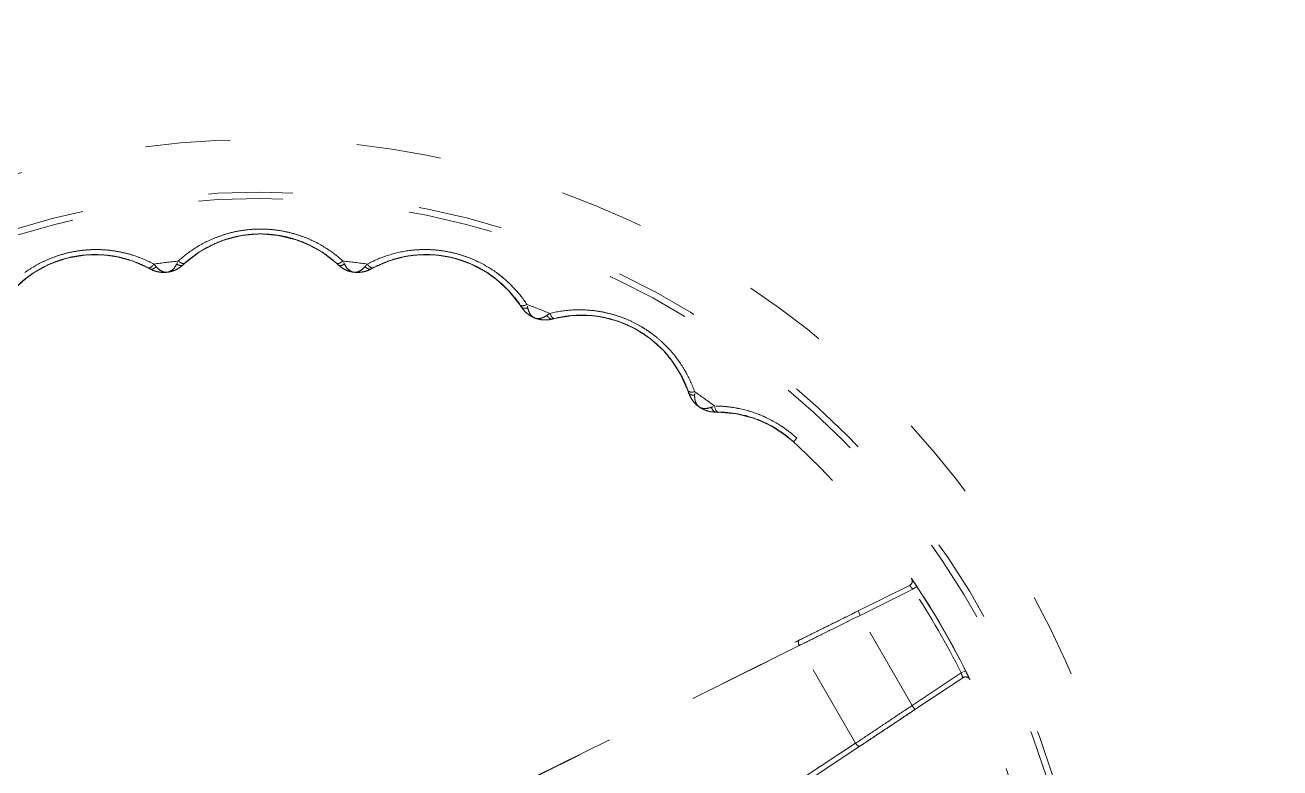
# Model space of a CAD drawing. Extents: x -3450 to 27857, y -1288 to 11880.
# Drawn here: x 1061.26 to 1081.66, y 1148.92 to 1160.99 of the extents above; entities that cross this region are included whole.
import ezdxf

# ---------------------------------------------------------------- set-up
doc = ezdxf.new("R2010")
doc.units = 0
doc.linetypes.add('188K-SM-03-F20-MECH-EQ-Y2257103$0$XFM7Q20PCW-200K$0$ACAD_ISO03W100', pattern=[30, 12, -18])
doc.layers.add('188K-SM-03-F20-MECH-EQ-Y2257103$0$XFM7Q20PCW-200K$0$PCW EQ (FUTURE)', color=252, linetype='188K-SM-03-F20-MECH-EQ-Y2257103$0$XFM7Q20PCW-200K$0$ACAD_ISO03W100', lineweight=9)

# ---------------------------------------------------------------- blocks, each defined once
blk = doc.blocks.new('188K-SM-03-F20-MECH-EQ-Y2257103$0$XFM7Q20PCW-200K$0$漢唐美光 8NHV4A-10FDA-NC150-M - 漢唐美光 8NHV4A-10FDA-NC150-M-V1107-CUB_L40')
for p, q in [((-532.65, 20.27), (-531.39, 20.77)), ((-519.65, 20.27), (-520.91, 20.77)), ((-546.89, 18.5), (-548.23, 18.67)), ((-505.41, 18.5), (-504.07, 18.67)), ((-559.48, 15.31), (-558.39, 16.1)), ((-542.09, 16.86), (-541.81, 16.71)), ((-540.36, 16.23), (-539.37, 16.24)), ((-538.42, 16.48), (-539.37, 16.24)), ((-537.12, 17.29), (-536.9, 17.51)), ((-515.4, 17.51), (-515.17, 17.29)), ((-513.88, 16.48), (-512.92, 16.24)), ((-511.94, 16.23), (-512.92, 16.24)), ((-510.48, 16.71), (-510.21, 16.86)), ((-510.48, 16.71), (-510.21, 16.86)), ((-492.81, 15.31), (-493.91, 16.1)), ((-489.37, 11.59), (-489.2, 11.33)), ((-488.15, 10.22), (-487.28, 9.75)), ((-486.33, 9.5), (-487.28, 9.75)), ((-484.8, 9.61), (-484.5, 9.69)), ((-479.44, 10.1), (-478.1, 9.94)), ((-468.01, 3.92), (-468.88, 4.95)), ((-465.59, -0.54), (-465.49, -0.83)), ((-465.59, -0.54), (-465.49, -0.83)), ((-464.74, -2.17), (-464.01, -2.83)), ((-461.64, -3.58), (-461.33, -3.58)), ((-456.31, -4.42), (-455.23, -4.83)), ((-450.61, -7.8), (-450.14, -7.29)), ((-441.48, -31.75), (-434.19, -28.13)), ((-433.13, -28.29), (-433.71, -28.68)), ((-433.71, -28.68), (-441.17, -32.37)), ((-441.48, -31.75), (-441.17, -32.37)), ((-433.8, -45.13), (-441.17, -32.37)), ((-449.82, -36.65), (-491.77, -57.46)), ((-491.75, -57.49), (-449.8, -36.68)), ((-441.85, -50.46), (-449.8, -36.68)), ((-426.87, -40.52), (-433.8, -45.13)), ((-426.87, -40.52), (-426.25, -40.21)), ((-433.41, -45.71), (-426.64, -41.21)), ((-433.8, -45.13), (-433.41, -45.71)), ((-441.85, -50.46), (-480.85, -76.38)), ((-441.17, -50.87), (-480.73, -77.17))]:
    blk.add_line(p, q)
at = {"flags": 128}
for points in [[(-651.15, -89.94), (-651.05, -84.94), (-650.75, -79.95), (-650.25, -74.98), (-649.55, -70.03), (-648.66, -65.11), (-647.57, -60.23), (-646.28, -55.4), (-644.8, -50.62), (-643.14, -45.91), (-641.28, -41.27), (-639.24, -36.7), (-637.02, -32.22), (-634.63, -27.83), (-632.06, -23.55), (-629.32, -19.36), (-626.41, -15.29), (-623.35, -11.34), (-620.12, -7.52), (-616.75, -3.83), (-613.24, -0.27), (-609.58, 3.14), (-605.79, 6.4), (-601.88, 9.51), (-597.84, 12.46), (-593.69, 15.24), (-589.43, 17.86), (-585.07, 20.3), (-580.61, 22.57), (-576.07, 24.66), (-571.44, 26.56), (-566.75, 28.28), (-561.99, 29.81), (-557.17, 31.15), (-552.3, 32.29), (-547.39, 33.24), (-542.45, 33.99), (-537.48, 34.54), (-532.5, 34.9), (-527.5, 35.05), (-522.5, 35), (-517.51, 34.76), (-512.53, 34.31), (-507.57, 33.67), (-502.64, 32.83), (-497.75, 31.79), (-492.9, 30.55), (-488.11, 29.13), (-483.38, 27.51), (-478.72, 25.71), (-474.13, 23.72), (-469.63, 21.55), (-465.21, 19.2), (-460.9, 16.67), (-456.69, 13.98), (-452.59, 11.12), (-448.6, 8.1), (-444.75, 4.92), (-441.02, 1.59), (-437.42, -1.89), (-433.97, -5.51), (-430.67, -9.26), (-427.52, -13.15), (-424.53, -17.15), (-421.7, -21.27), (-419.04, -25.51), (-416.55, -29.84), (-414.23, -34.27), (-412.09, -38.79), (-410.14, -43.39), (-408.37, -48.07), (-406.79, -52.81), (-405.4, -57.62), (-404.21, -62.47), (-403.2, -67.37), (-402.4, -72.3), (-401.79, -77.27), (-401.39, -82.25), (-401.18, -87.24), (-401.15, -89.94)], [(-531.39, 20.77), (-528.83, 21.43), (-526.21, 21.65), (-523.64, 21.45), (-521.09, 20.83), (-518.71, 19.82), (-516.51, 18.43), (-515.4, 17.51)], [(-536.9, 17.51), (-534.81, 19.11), (-532.65, 20.27)], [(-515.4, 17.51), (-517.49, 19.11), (-519.65, 20.27)], [(-558.39, 16.1), (-556.07, 17.37), (-553.59, 18.23), (-551.04, 18.66), (-548.41, 18.69), (-545.86, 18.29), (-543.39, 17.48), (-542.09, 16.86)], [(-542.09, 16.86), (-544.5, 17.9), (-546.89, 18.5)], [(-510.21, 16.86), (-507.79, 17.9), (-505.41, 18.5)], [(-504.07, 18.67), (-501.43, 18.68), (-498.84, 18.26), (-496.39, 17.43), (-494.07, 16.2), (-492.01, 14.64), (-490.22, 12.75), (-489.37, 11.59)], [(-562.93, 11.59), (-561.29, 13.65), (-559.48, 15.31)], [(-489.37, 11.59), (-491, 13.65), (-492.81, 15.31)], [(-484.5, 9.69), (-481.9, 10.1), (-479.44, 10.1)], [(-478.1, 9.94), (-475.54, 9.3), (-473.13, 8.25), (-470.96, 6.85), (-469.01, 5.09), (-467.4, 3.07), (-466.13, 0.8), (-465.59, -0.54)], [(-465.59, -0.54), (-466.67, 1.86), (-468.01, 3.92)], [(-461.33, -3.58), (-458.68, -3.81), (-456.12, -4.49), (-453.72, -5.56), (-451.51, -7.03), (-450.61, -7.8)], [(-461.33, -3.58), (-458.71, -3.81), (-456.31, -4.42)], [(-455.23, -4.83), (-452.89, -6.05), (-450.79, -7.63), (-450.61, -7.8)], [(-417.24, -65.6), (-418.3, -61.26), (-419.53, -56.97), (-420.94, -52.74), (-422.51, -48.56), (-424.25, -44.45), (-426.15, -40.41), (-428.21, -36.45), (-430.43, -32.58), (-432.8, -28.79), (-435.32, -25.11), (-437.98, -21.53), (-440.79, -18.06), (-443.73, -14.7), (-446.81, -11.47), (-450.01, -8.36), (-450.61, -7.8)], [(-433.92, -27.11), (-433.86, -27.23), (-433.82, -27.36), (-433.8, -27.49), (-433.81, -27.63), (-433.85, -27.76), (-433.91, -27.89), (-433.98, -27.97), (-434.08, -28.07)], [(-433.13, -28.29), (-430.74, -32.06), (-428.5, -35.92), (-426.42, -39.87), (-426.25, -40.21)], [(-426.64, -41.21), (-426.52, -41.15), (-426.39, -41.11), (-426.25, -41.09), (-426.11, -41.11), (-425.98, -41.15), (-425.86, -41.21), (-425.78, -41.27), (-425.68, -41.38), (-425.62, -41.49)]]:
    blk.add_lwpolyline(points, dxfattribs=at)
blk.add_circle((-526.15, -89.94), 379.98)
for centre, radius, start, end in [((-526.15, -89.94), 117.51, 0, 180), ((-526.15, -89.94), 116.61, 0, 180), ((-526.15, -89.94), 108.39, 96.1796, 98.0204), ((-526.15, -89.94), 108.39, 81.9796, 83.8204), ((-526.15, -89.94), 108.39, 67.7796, 69.6204), ((-526.15, -89.94), 108.39, 53.5796, 55.4204), ((-434.5, -27.51), 0.7, 296.3873, 34.2654), ((-526.15, -89.94), 111.6, 26.4637, 33.5363), ((-526.15, -89.94), 110.9, 26.4637, 33.5363), ((-426.25, -41.79), 0.7, 25.7341, 123.6127)]:
    blk.add_arc(centre, radius, start, end)
for centre, major_axis, ratio, start_param, end_param in [((-537.9, 18.62), (-1.01, 1.11), 0.34988, 2.01934, 3.141593), ((-514.39, 18.62), (1.01, 1.11), 0.34988, 3.141593, 4.263845), ((-541.38, 18.18), (0.7, 1.32), 0.34988, 3.141593, 4.263845), ((-510.91, 18.18), (-0.7, 1.32), 0.34988, 2.01934, 3.141593), ((-488.12, 12.42), (1.25, 0.83), 0.34988, 3.141593, 4.263845), ((-484.85, 11.14), (-0.36, 1.46), 0.34988, 2.01934, 3.141593), ((-464.17, -0.04), (1.41, 0.5), 0.34988, 3.141593, 4.263845), ((-461.32, -2.08), (0.01, 1.5), 0.34988, 2.01934, 3.141593), ((-449.51, -36.52), (-0.311, 0.627), 0.481025, 0, 1.601158), ((-441.56, -50.29), (-0.388, 0.583), 0.481025, 1.540435, 3.141593)]:
    blk.add_ellipse(centre, major_axis=major_axis, ratio=ratio, start_param=start_param, end_param=end_param)
for points, knots in [([(-514.48, 17.82), (-515.24, 18.51), (-516.89, 19.77), (-519.26, 20.98), (-521.31, 21.68), (-522.89, 22.06), (-524.51, 22.3), (-526.15, 22.38), (-527.78, 22.3), (-529.41, 22.06), (-531, 21.68), (-532.52, 21.16), (-533.98, 20.5), (-535.82, 19.45), (-537.07, 18.5), (-537.82, 17.82)], [-1, -1, -1, -1, -0.875, -0.75, -0.6875, -0.625, -0.5625, -0.5, -0.4375, -0.375, -0.3125, -0.25, -0.1875, -0.125, 0, 0, 0, 0]), ([(-515.4, 17.51), (-516.09, 18.13), (-517.23, 19), (-518.93, 19.95), (-520.27, 20.56), (-521.67, 21.04), (-523.14, 21.39), (-524.64, 21.6), (-526.15, 21.68), (-527.66, 21.6), (-529.16, 21.39), (-530.62, 21.04), (-533.45, 20.07), (-535.51, 18.76), (-536.9, 17.51)], [-1, -1, -1, -1, -0.875, -0.8125, -0.75, -0.6875, -0.625, -0.5625, -0.5, -0.4375, -0.375, -0.3125, -0.25, 0, 0, 0, 0]), ([(-536.9, 17.51), (-536.21, 18.13), (-535.07, 19), (-533.37, 19.95), (-532.03, 20.56), (-530.62, 21.04), (-529.16, 21.39), (-527.66, 21.6), (-526.15, 21.68), (-524.64, 21.6), (-523.14, 21.39), (-521.68, 21.04), (-518.85, 20.07), (-516.78, 18.76), (-515.4, 17.51)], [-1, -1, -1, -1, -0.875, -0.8125, -0.75, -0.6875, -0.625, -0.5625, -0.5, -0.4375, -0.375, -0.3125, -0.25, 0, 0, 0, 0]), ([(-541.27, 17.39), (-542.17, 17.87), (-544.09, 18.69), (-546.68, 19.28), (-548.84, 19.46), (-550.46, 19.44), (-552.09, 19.27), (-553.7, 18.94), (-555.27, 18.46), (-556.79, 17.84), (-558.23, 17.08), (-559.58, 16.2), (-560.83, 15.2), (-562.36, 13.74), (-563.33, 12.51), (-563.9, 11.66)], [-1, -1, -1, -1, -0.875, -0.75, -0.6875, -0.625, -0.5625, -0.5, -0.4375, -0.375, -0.3125, -0.25, -0.1875, -0.125, 0, 0, 0, 0]), ([(-542.09, 16.86), (-542.91, 17.3), (-544.23, 17.85), (-546.1, 18.37), (-547.55, 18.62), (-549.03, 18.74), (-550.54, 18.73), (-552.05, 18.57), (-553.53, 18.27), (-554.98, 17.82), (-556.38, 17.25), (-557.71, 16.55), (-560.21, 14.92), (-561.89, 13.14), (-562.93, 11.59)], [-1, -1, -1, -1, -0.875, -0.8125, -0.75, -0.6875, -0.625, -0.5625, -0.5, -0.4375, -0.375, -0.3125, -0.25, 0, 0, 0, 0]), ([(-562.93, 11.59), (-562.41, 12.36), (-561.52, 13.48), (-560.11, 14.82), (-558.96, 15.74), (-557.71, 16.55), (-556.38, 17.25), (-554.98, 17.82), (-553.53, 18.27), (-552.05, 18.57), (-550.54, 18.73), (-549.04, 18.75), (-546.06, 18.5), (-543.74, 17.74), (-542.09, 16.86)], [-1, -1, -1, -1, -0.875, -0.8125, -0.75, -0.6875, -0.625, -0.5625, -0.5, -0.4375, -0.375, -0.3125, -0.25, 0, 0, 0, 0]), ([(-488.4, 11.66), (-488.97, 12.52), (-490.26, 14.15), (-492.26, 15.9), (-494.07, 17.08), (-495.51, 17.84), (-497.03, 18.46), (-498.6, 18.94), (-500.2, 19.27), (-501.83, 19.44), (-503.47, 19.46), (-505.07, 19.33), (-506.65, 19.04), (-508.69, 18.48), (-510.13, 17.87), (-511.03, 17.39)], [-1, -1, -1, -1, -0.875, -0.75, -0.6875, -0.625, -0.5625, -0.5, -0.4375, -0.375, -0.3125, -0.25, -0.1875, -0.125, 0, 0, 0, 0]), ([(-489.37, 11.59), (-489.89, 12.36), (-490.78, 13.48), (-492.19, 14.82), (-493.34, 15.74), (-494.59, 16.55), (-495.92, 17.25), (-497.32, 17.82), (-498.77, 18.27), (-500.25, 18.57), (-501.76, 18.73), (-503.26, 18.75), (-506.24, 18.5), (-508.56, 17.74), (-510.21, 16.86)], [-1, -1, -1, -1, -0.875, -0.8125, -0.75, -0.6875, -0.625, -0.5625, -0.5, -0.4375, -0.375, -0.3125, -0.25, 0, 0, 0, 0]), ([(-510.21, 16.86), (-509.39, 17.3), (-508.07, 17.85), (-506.19, 18.37), (-504.75, 18.62), (-503.26, 18.74), (-501.76, 18.73), (-500.25, 18.57), (-498.77, 18.27), (-497.32, 17.82), (-495.92, 17.25), (-494.59, 16.55), (-492.09, 14.92), (-490.41, 13.14), (-489.37, 11.59)], [-1, -1, -1, -1, -0.875, -0.8125, -0.75, -0.6875, -0.625, -0.5625, -0.5, -0.4375, -0.375, -0.3125, -0.25, 0, 0, 0, 0]), ([(-492.73, 16.18), (-492.3, 15.87), (-491.53, 15.25), (-490.81, 14.58), (-490.5, 14.26)], [-0.25, -0.25, -0.25, -0.25, -0.1875, -0.1340722, -0.1340722, -0.1340722, -0.1340722]), ([(-464.63, -0.7), (-464.97, 0.26), (-465.82, 2.16), (-467.33, 4.36), (-468.8, 5.95), (-470.01, 7.03), (-471.32, 8.01), (-472.73, 8.86), (-474.2, 9.57), (-475.74, 10.13), (-477.32, 10.55), (-478.91, 10.82), (-480.51, 10.93), (-482.62, 10.89), (-484.17, 10.64), (-485.16, 10.4)], [-1, -1, -1, -1, -0.875, -0.75, -0.6875, -0.625, -0.5625, -0.5, -0.4375, -0.375, -0.3125, -0.25, -0.1875, -0.125, 0, 0, 0, 0]), ([(-465.59, -0.54), (-465.9, 0.34), (-466.49, 1.64), (-467.53, 3.29), (-468.42, 4.46), (-469.43, 5.55), (-470.55, 6.56), (-471.76, 7.46), (-473.06, 8.24), (-474.43, 8.9), (-475.85, 9.42), (-477.29, 9.81), (-480.24, 10.3), (-482.68, 10.13), (-484.5, 9.69)], [-1, -1, -1, -1, -0.875, -0.8125, -0.75, -0.6875, -0.625, -0.5625, -0.5, -0.4375, -0.375, -0.3125, -0.25, 0, 0, 0, 0]), ([(-484.5, 9.69), (-483.59, 9.91), (-482.18, 10.13), (-480.23, 10.16), (-478.77, 10.06), (-477.3, 9.81), (-475.85, 9.42), (-474.42, 8.9), (-473.06, 8.24), (-471.76, 7.46), (-470.54, 6.56), (-469.43, 5.56), (-467.4, 3.36), (-466.21, 1.22), (-465.59, -0.54)], [-1, -1, -1, -1, -0.875, -0.8125, -0.75, -0.6875, -0.625, -0.5625, -0.5, -0.4375, -0.375, -0.3125, -0.25, 0, 0, 0, 0]), ([(-450.61, -7.8), (-451.36, -7.11), (-452.57, -6.19), (-454.32, -5.22), (-456.14, -4.42), (-458.5, -3.76), (-460.4, -3.58), (-461.33, -3.58)], [-1, -1, -1, -1, -0.75, -0.625, -0.5, -0.25, 0, 0, 0, 0]), ([(-433.13, -28.29), (-433.27, -28.08), (-433.47, -27.78), (-433.69, -27.45), (-433.86, -27.2), (-433.92, -27.11), (-433.92, -27.11)], [-1, -1, -1, -1, -0.666667, -0.5, -0.333333, 0, 0, 0, 0]), ([(-441.17, -32.37), (-442.17, -32.87), (-444.18, -33.86), (-447.1, -35.3), (-448.93, -36.21), (-449.8, -36.64)], [-1, -1, -1, -1, -0.6666667, -0.3333333, -0.0025822, -0.0025822, -0.0025822, -0.0025822]), ([(-426.25, -40.21), (-426.13, -40.44), (-425.97, -40.76), (-425.8, -41.12), (-425.67, -41.39), (-425.62, -41.49), (-425.62, -41.49)], [-1, -1, -1, -1, -0.666667, -0.5, -0.333333, 0, 0, 0, 0])]:
    blk.add_open_spline(points, degree=3, knots=knots)
for points in [[(-532.51, 21.13), (-532.01, 21.33), (-530.99, 21.68), (-529.94, 21.94), (-529.4, 22.04)], [(-529.4, 22.04), (-528.87, 22.14), (-527.79, 22.3), (-526.7, 22.35), (-526.15, 22.35)], [(-526.15, 22.35), (-525.6, 22.35), (-524.51, 22.3), (-523.43, 22.14), (-522.9, 22.04)], [(-522.9, 22.04), (-522.36, 21.93), (-521.3, 21.68), (-520.28, 21.33), (-519.79, 21.13)], [(-537.82, 17.82), (-537.06, 18.51), (-536.23, 19.14), (-535.35, 19.7)], [(-535.35, 19.7), (-534.46, 20.26), (-533.51, 20.74), (-532.51, 21.13)], [(-519.79, 21.13), (-519.29, 20.94), (-518.32, 20.5), (-517.4, 19.98), (-516.95, 19.7)], [(-516.95, 19.7), (-516.06, 19.14), (-515.23, 18.5), (-514.48, 17.82)], [(-559.57, 16.18), (-559.13, 16.49), (-558.23, 17.08), (-557.27, 17.59), (-556.77, 17.82)], [(-556.77, 17.82), (-556.28, 18.05), (-555.27, 18.46), (-554.22, 18.78), (-553.7, 18.92)], [(-553.7, 18.92), (-553.17, 19.05), (-552.1, 19.27), (-551.01, 19.38), (-550.46, 19.41)], [(-550.46, 19.41), (-549.92, 19.45), (-548.83, 19.46), (-547.76, 19.37), (-547.23, 19.3)], [(-547.23, 19.3), (-546.7, 19.23), (-545.65, 19.04), (-544.63, 18.76), (-544.13, 18.6)], [(-544.13, 18.6), (-543.13, 18.28), (-542.17, 17.87), (-541.27, 17.39)], [(-511.03, 17.39), (-510.13, 17.87), (-509.17, 18.28), (-508.17, 18.6)], [(-508.17, 18.6), (-507.17, 18.93), (-506.13, 19.16), (-505.07, 19.3)], [(-505.07, 19.3), (-504.54, 19.37), (-503.46, 19.46), (-502.38, 19.45), (-501.83, 19.42)], [(-501.83, 19.42), (-501.29, 19.38), (-500.2, 19.27), (-499.13, 19.05), (-498.6, 18.92)], [(-498.6, 18.92), (-498.07, 18.78), (-497.03, 18.46), (-496.02, 18.05), (-495.53, 17.82)], [(-495.53, 17.82), (-495.03, 17.59), (-494.07, 17.08), (-493.17, 16.49), (-492.73, 16.18)], [(-542.09, 16.86), (-542.04, 16.83), (-541.95, 16.78), (-541.86, 16.73), (-541.81, 16.71)], [(-540.95, 17.02), (-541.1, 16.88), (-541.44, 16.64), (-541.71, 16.65), (-541.81, 16.71)], [(-541.81, 16.71), (-541.62, 16.6), (-541.23, 16.42), (-540.61, 16.26), (-539.99, 16.19), (-539.58, 16.21), (-539.37, 16.24)], [(-539.37, 16.24), (-539.79, 16.18), (-540.62, 16.21), (-541.43, 16.5), (-541.81, 16.71)], [(-541.27, 17.39), (-541.21, 17.32), (-541.1, 17.2), (-541, 17.08), (-540.95, 17.02)], [(-540.95, 17.02), (-540.82, 16.88), (-540.56, 16.63), (-540.16, 16.37), (-539.76, 16.23), (-539.5, 16.22), (-539.37, 16.24)], [(-539.37, 16.24), (-539.63, 16.2), (-540.16, 16.3), (-540.69, 16.73), (-540.95, 17.02)], [(-539.37, 16.24), (-539.12, 16.27), (-538.63, 16.49), (-538.22, 17.04), (-538.04, 17.39)], [(-538.04, 17.39), (-538.13, 17.21), (-538.32, 16.91), (-538.64, 16.56), (-539, 16.32), (-539.25, 16.25), (-539.37, 16.24)], [(-537.12, 17.29), (-537.28, 17.14), (-537.62, 16.87), (-538.18, 16.56), (-538.77, 16.34), (-539.17, 16.26), (-539.37, 16.24)], [(-539.37, 16.24), (-538.96, 16.29), (-538.16, 16.51), (-537.45, 16.99), (-537.12, 17.29)], [(-538.04, 17.39), (-538.01, 17.45), (-537.97, 17.52), (-537.93, 17.6)], [(-537.93, 17.6), (-537.97, 17.52), (-538.01, 17.45), (-538.04, 17.39)], [(-537.12, 17.29), (-537.21, 17.22), (-537.47, 17.14), (-537.86, 17.28), (-538.04, 17.39)], [(-537.12, 17.29), (-537.09, 17.33), (-537.01, 17.4), (-536.94, 17.47), (-536.9, 17.51)], [(-515.17, 17.29), (-515.21, 17.33), (-515.28, 17.4), (-515.36, 17.47), (-515.4, 17.51)], [(-515.17, 17.29), (-515.09, 17.22), (-514.82, 17.14), (-514.44, 17.28), (-514.26, 17.39)], [(-515.17, 17.29), (-515.01, 17.14), (-514.67, 16.87), (-514.12, 16.56), (-513.53, 16.34), (-513.13, 16.26), (-512.92, 16.24)], [(-512.92, 16.24), (-513.33, 16.29), (-514.14, 16.51), (-514.85, 16.99), (-515.17, 17.29)], [(-514.36, 17.6), (-514.33, 17.52), (-514.29, 17.45), (-514.26, 17.39)], [(-514.26, 17.39), (-514.29, 17.45), (-514.33, 17.52), (-514.36, 17.6)], [(-514.26, 17.39), (-514.17, 17.21), (-513.98, 16.91), (-513.66, 16.56), (-513.3, 16.32), (-513.05, 16.25), (-512.92, 16.24)], [(-512.92, 16.24), (-513.18, 16.27), (-513.67, 16.49), (-514.08, 17.04), (-514.26, 17.39)], [(-512.92, 16.24), (-512.67, 16.2), (-512.14, 16.3), (-511.61, 16.73), (-511.35, 17.02)], [(-511.35, 17.02), (-511.48, 16.88), (-511.74, 16.63), (-512.13, 16.37), (-512.53, 16.23), (-512.79, 16.22), (-512.92, 16.24)], [(-510.48, 16.71), (-510.67, 16.6), (-511.07, 16.42), (-511.69, 16.26), (-512.31, 16.19), (-512.72, 16.21), (-512.92, 16.24)], [(-512.92, 16.24), (-512.51, 16.18), (-511.68, 16.21), (-510.87, 16.5), (-510.48, 16.71)], [(-511.35, 17.02), (-511.3, 17.08), (-511.2, 17.2), (-511.08, 17.32), (-511.03, 17.39)], [(-511.35, 17.02), (-511.2, 16.88), (-510.86, 16.64), (-510.58, 16.65), (-510.48, 16.71)], [(-510.48, 16.71), (-510.44, 16.73), (-510.35, 16.78), (-510.26, 16.83), (-510.21, 16.86)], [(-490.34, 14.09), (-489.61, 13.33), (-488.96, 12.51), (-488.4, 11.66)], [(-489.2, 11.33), (-489.23, 11.37), (-489.28, 11.45), (-489.34, 11.54), (-489.37, 11.59)], [(-489.2, 11.33), (-489.08, 11.14), (-488.82, 10.79), (-488.36, 10.36), (-487.84, 10), (-487.47, 9.82), (-487.28, 9.75)], [(-487.28, 9.75), (-487.67, 9.9), (-488.39, 10.32), (-488.97, 10.95), (-489.2, 11.33)], [(-489.2, 11.33), (-489.14, 11.23), (-488.9, 11.09), (-488.49, 11.13), (-488.29, 11.19)], [(-488.34, 11.42), (-488.33, 11.34), (-488.31, 11.26), (-488.29, 11.19)], [(-488.29, 11.19), (-488.31, 11.26), (-488.33, 11.34), (-488.34, 11.42)], [(-488.29, 11.19), (-488.25, 11), (-488.14, 10.66), (-487.91, 10.24), (-487.63, 9.93), (-487.4, 9.79), (-487.28, 9.75)], [(-487.28, 9.75), (-487.52, 9.84), (-487.94, 10.18), (-488.2, 10.81), (-488.29, 11.19)], [(-485.16, 10.4), (-484.17, 10.65), (-483.14, 10.81), (-482.09, 10.88)], [(-482.09, 10.88), (-481.04, 10.94), (-479.98, 10.92), (-478.91, 10.79)], [(-478.91, 10.79), (-478.38, 10.73), (-477.32, 10.55), (-476.27, 10.27), (-475.75, 10.11)], [(-487.28, 9.75), (-487.04, 9.65), (-486.5, 9.62), (-485.89, 9.9), (-485.56, 10.13)], [(-485.56, 10.13), (-485.72, 10.02), (-486.03, 9.84), (-486.48, 9.68), (-486.91, 9.65), (-487.16, 9.7), (-487.28, 9.75)], [(-484.8, 9.61), (-485.01, 9.55), (-485.44, 9.48), (-486.08, 9.47), (-486.7, 9.55), (-487.09, 9.67), (-487.28, 9.75)], [(-487.28, 9.75), (-486.89, 9.6), (-486.08, 9.41), (-485.22, 9.5), (-484.8, 9.61)], [(-485.56, 10.13), (-485.5, 10.17), (-485.37, 10.26), (-485.23, 10.35), (-485.16, 10.4)], [(-485.56, 10.13), (-485.45, 9.94), (-485.18, 9.64), (-484.91, 9.58), (-484.8, 9.61)], [(-484.5, 9.69), (-484.55, 9.67), (-484.65, 9.65), (-484.75, 9.62), (-484.8, 9.61)], [(-475.75, 10.11), (-475.23, 9.95), (-474.21, 9.57), (-473.22, 9.09), (-472.74, 8.83)], [(-472.74, 8.83), (-472.26, 8.57), (-471.33, 8.01), (-470.45, 7.36), (-470.03, 7.01)], [(-470.03, 7.01), (-469.6, 6.67), (-468.8, 5.94), (-467.7, 4.75), (-466.73, 3.48), (-466.17, 2.58), (-465.91, 2.13)], [(-465.91, 2.13), (-465.4, 1.21), (-464.97, 0.26), (-464.63, -0.7)], [(-465.49, -0.83), (-465.5, -0.78), (-465.54, -0.69), (-465.57, -0.59), (-465.59, -0.54)], [(-465.49, -0.83), (-465.42, -1.04), (-465.25, -1.44), (-464.91, -1.98), (-464.5, -2.45), (-464.18, -2.71), (-464.01, -2.83)], [(-464.01, -2.83), (-464.35, -2.59), (-464.95, -2.01), (-465.35, -1.25), (-465.49, -0.83)], [(-465.49, -0.83), (-465.45, -0.94), (-465.26, -1.14), (-464.85, -1.19), (-464.64, -1.19)], [(-464.01, -2.83), (-464.22, -2.68), (-464.55, -2.25), (-464.65, -1.58), (-464.64, -1.19)], [(-464.63, -0.95), (-464.63, -1.03), (-464.64, -1.11), (-464.64, -1.19)], [(-464.64, -1.19), (-464.64, -1.11), (-464.63, -1.03), (-464.63, -0.95)], [(-464.64, -1.19), (-464.64, -1.38), (-464.62, -1.74), (-464.51, -2.2), (-464.3, -2.57), (-464.12, -2.76), (-464.01, -2.83)], [(-464.01, -2.83), (-463.8, -2.98), (-463.29, -3.15), (-462.62, -3.02), (-462.26, -2.89)], [(-462.26, -2.89), (-462.44, -2.95), (-462.78, -3.05), (-463.26, -3.09), (-463.67, -3.02), (-463.91, -2.91), (-464.01, -2.83)], [(-464.01, -2.83), (-463.68, -3.07), (-462.93, -3.45), (-462.08, -3.58), (-461.64, -3.58)], [(-462.26, -2.89), (-462.18, -2.86), (-462.11, -2.83), (-462.03, -2.81)], [(-462.03, -2.81), (-462.11, -2.83), (-462.18, -2.86), (-462.26, -2.89)], [(-461.64, -3.58), (-461.76, -3.58), (-462, -3.46), (-462.19, -3.09), (-462.26, -2.89)], [(-450.14, -7.29), (-450.95, -6.55), (-452.7, -5.22), (-455.62, -3.77), (-458.7, -2.91), (-460.77, -2.73), (-461.8, -2.72)], [(-461.58, -2.72), (-460.63, -2.74), (-459.66, -2.84), (-458.71, -3.01)], [(-458.71, -3.01), (-457.67, -3.2), (-456.65, -3.49), (-455.65, -3.87)], [(-461.64, -3.58), (-461.59, -3.58), (-461.49, -3.58), (-461.38, -3.58), (-461.33, -3.58)], [(-461.33, -3.58), (-460.39, -3.58), (-458.5, -3.76), (-455.67, -4.55), (-452.97, -5.89), (-451.36, -7.11), (-450.61, -7.8)], [(-455.65, -3.87), (-455.14, -4.07), (-454.15, -4.5), (-453.21, -5.02), (-452.75, -5.31)], [(-452.75, -5.31), (-451.82, -5.88), (-450.95, -6.54), (-450.14, -7.29)], [(-434.19, -28.13), (-434.19, -28.13), (-434.07, -28.26), (-433.84, -28.53), (-433.71, -28.68)], [(-450.43, -36.19), (-449.52, -35.74), (-447.61, -34.79), (-444.59, -33.29), (-442.51, -32.26), (-441.48, -31.75)], [(-441.48, -31.75), (-442.44, -32.23), (-444.38, -33.19), (-447.2, -34.59), (-448.97, -35.47), (-449.82, -35.89)], [(-426.87, -40.52), (-426.81, -40.71), (-426.69, -41.05), (-426.64, -41.21), (-426.64, -41.21)], [(-441.83, -50.49), (-441.01, -49.95), (-439.31, -48.81), (-436.59, -46.99), (-434.73, -45.75), (-433.8, -45.13)], [(-433.41, -45.71), (-434.38, -46.35), (-436.31, -47.64), (-439.12, -49.51), (-440.89, -50.68), (-441.74, -51.24)], [(-441.17, -50.87), (-440.38, -50.35), (-438.73, -49.25), (-436.11, -47.51), (-434.31, -46.31), (-433.41, -45.71)]]:
    blk.add_open_spline(points, degree=3)
blk = doc.blocks.new('188K-SM-03-F20-MECH-EQ-Y2257103')
at = {"layer": '188K-SM-03-F20-MECH-EQ-Y2257103$0$XFM7Q20PCW-200K$0$PCW EQ (FUTURE)', "xscale": 0.1147234346767911, "yscale": 0.1147234346767911, "zscale": 0.1147234346767911}
blk.add_blockref('188K-SM-03-F20-MECH-EQ-Y2257103$0$XFM7Q20PCW-200K$0$漢唐美光 8NHV4A-10FDA-NC150-M - 漢唐美光 8NHV4A-10FDA-NC150-M-V1107-CUB_L40', (1125.452, 1155.115), dxfattribs=at)

msp = doc.modelspace()

# ---------------------------------------------------------------- block references
msp.add_blockref('188K-SM-03-F20-MECH-EQ-Y2257103', (0, 0))

doc.saveas('drawing.dxf')
